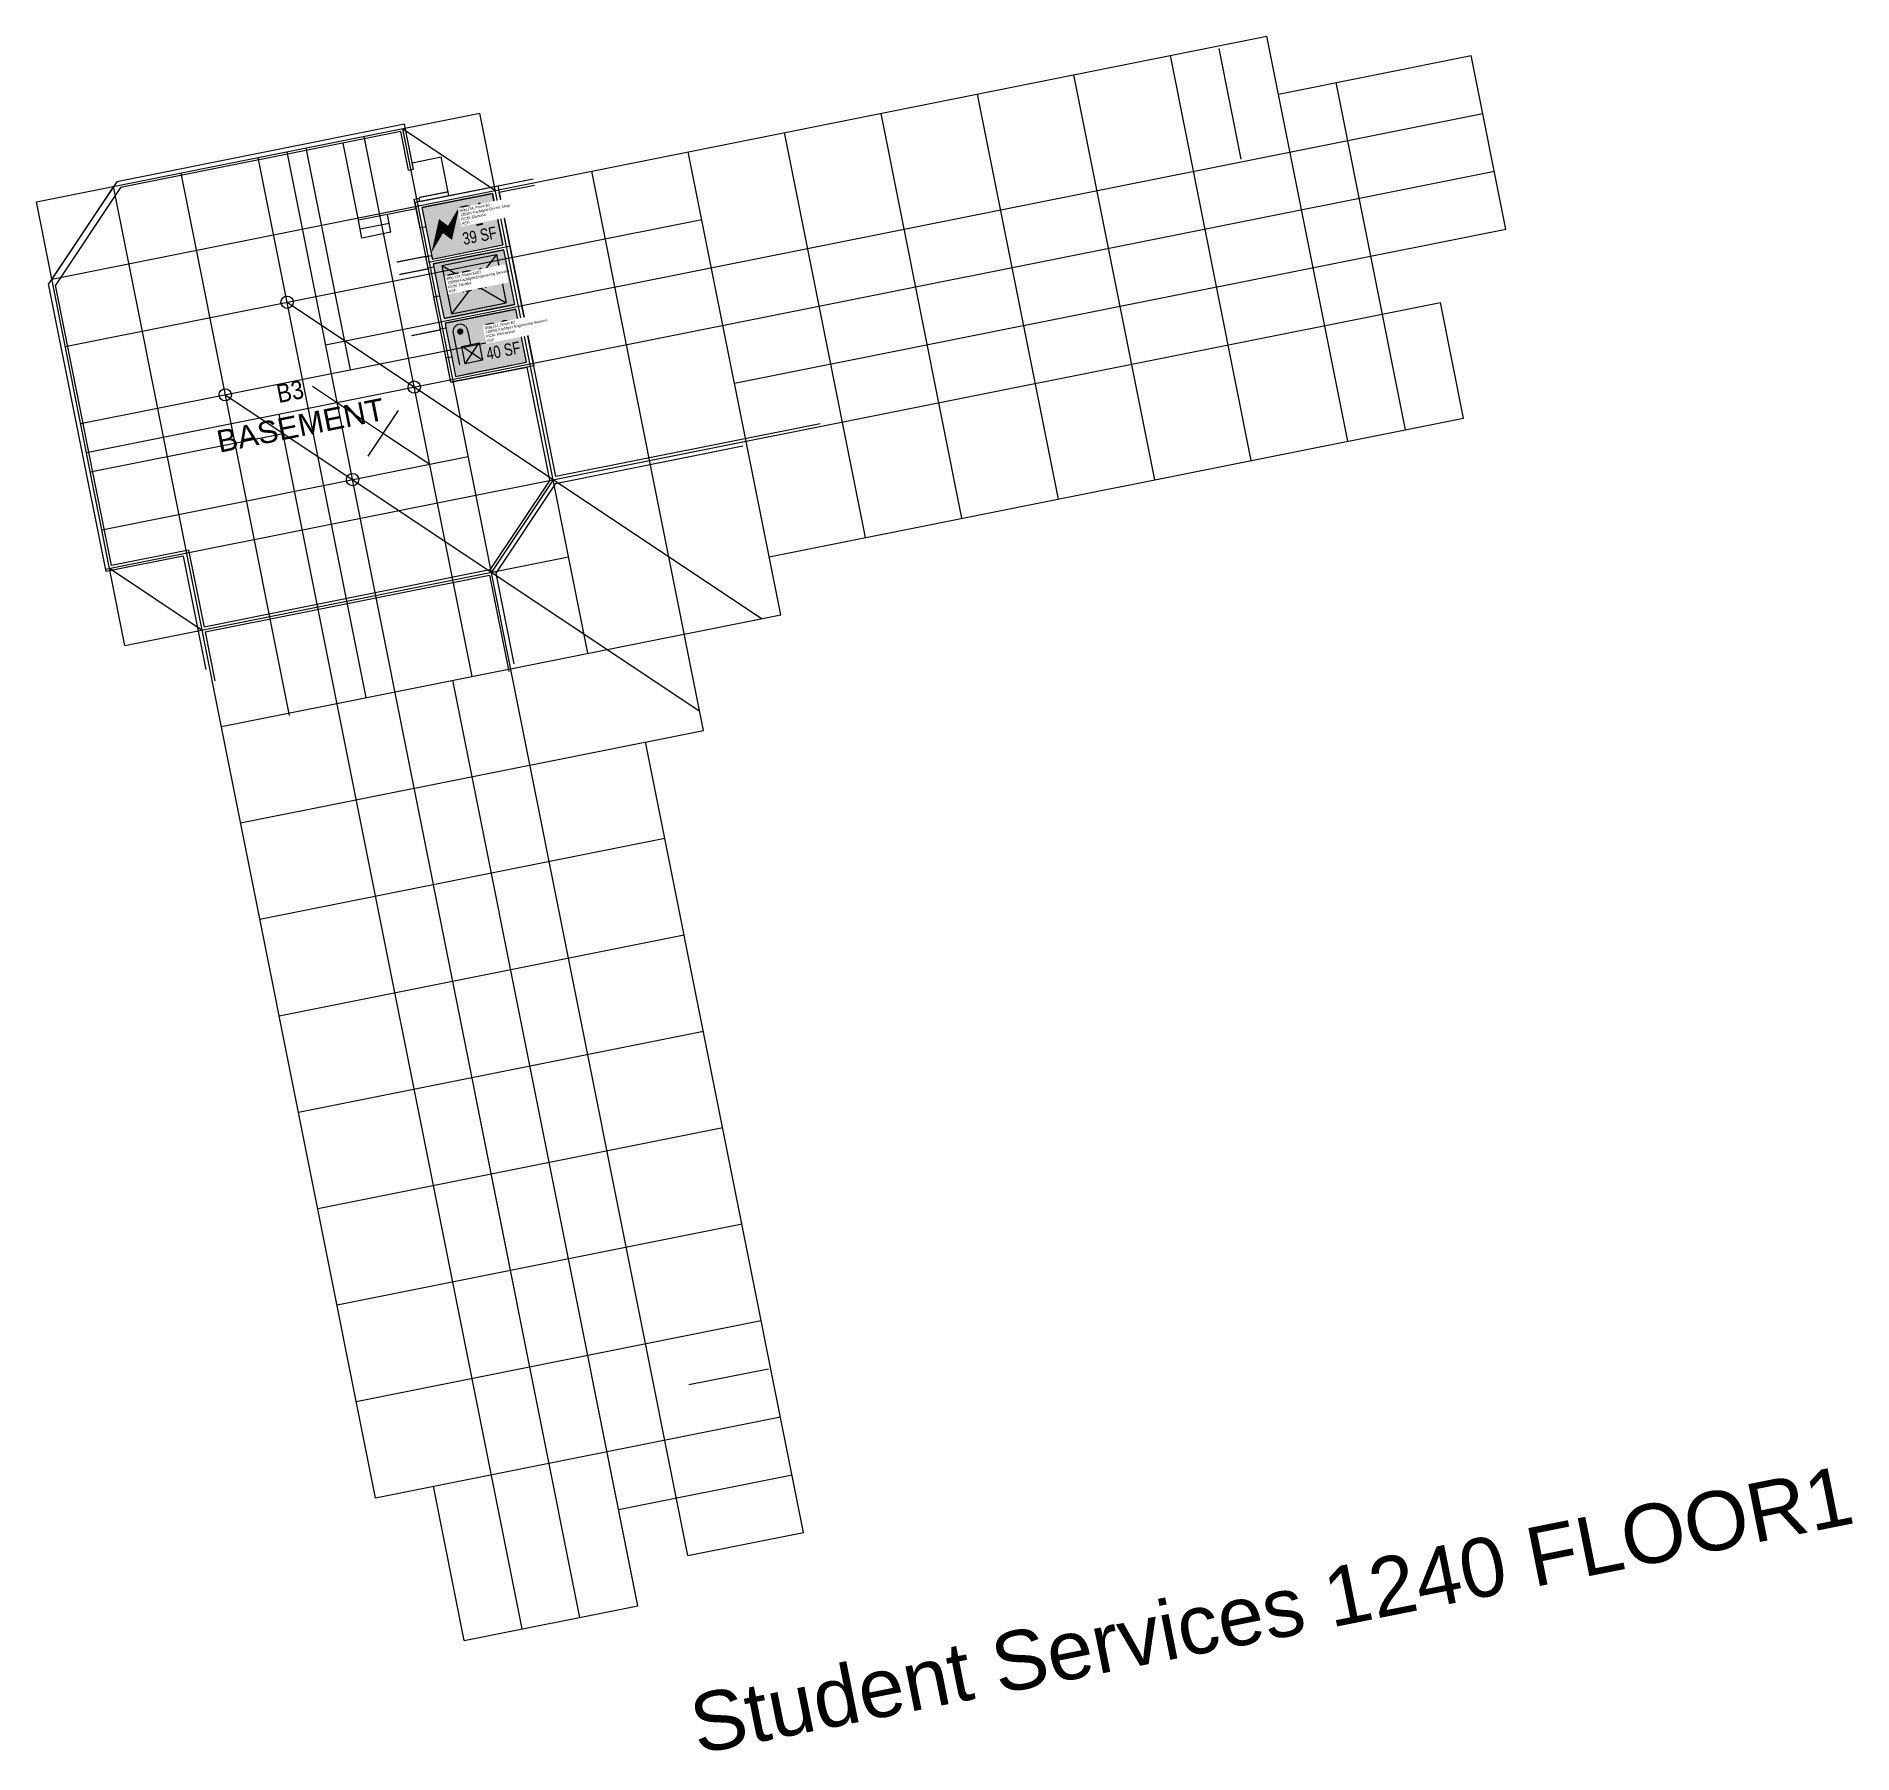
# Model space of a CAD drawing. Header units: inches. Extents: x 69201222 to 69203438, y 27664656 to 27666752.
import ezdxf
from ezdxf.enums import TextEntityAlignment as Align

# ---------------------------------------------------------------- set-up
doc = ezdxf.new("R2010")
doc.units = ezdxf.units.IN
doc.header["$LTSCALE"] = 100
doc.header["$MEASUREMENT"] = 0
doc.layers.get('0').update_dxf_attribs({"linetype": 'CONTINUOUS'})
for name, color, linetype in [('A-DOOR', 2, 'CONTINUOUS'), ('A-FLOR', 3, 'CONTINUOUS'), ('A-GRID', 1, 'CONTINUOUS'), ('A-IDEN-ICON', 4, 'CONTINUOUS'), ('A-IDEN-RNUM', 7, 'CONTINUOUS'), ('A-IDEN-SNUM', 4, 'CONTINUOUS'), ('A-IDEN-TEXT', 4, 'CONTINUOUS'), ('A-IDEN-VNUM', 4, 'CONTINUOUS'), ('A-TTLB', 4, 'CONTINUOUS'), ('A-WALL', 5, 'CONTINUOUS'), ('AREA-ASSIGN', 7, 'CONTINUOUS'), ('AREA-GROSS', 1, 'CONTINUOUS'), ('AREA-TEXT', 3, 'CONTINUOUS'), ('Rooms-Category-Color', 7, 'CONTINUOUS'), ('Rooms-College-Color', 7, 'CONTINUOUS'), ('Rooms-Department-Color', 7, 'CONTINUOUS'), ('Rooms-Division-Color', 7, 'CONTINUOUS'), ('Rooms-Information', 7, 'CONTINUOUS')]:
    doc.layers.add(name, color=color, linetype=linetype)
doc.styles.add('Arial', font='arial.ttf')
doc.styles.add('CP_AREA', font='arial.ttf', dxfattribs={"height": 15})
doc.styles.add('CP_ROOMVNUMBER', font='arial.ttf', dxfattribs={"width": 0.85, "height": 0.075})
doc.styles.add('CP_TITLE', font='arial.ttf', dxfattribs={"width": 0.85, "height": 0.125})
doc.styles.add('ROOMSNUMBER', font='TXT.SHX', dxfattribs={"height": 1})

# ---------------------------------------------------------------- blocks, each defined once
blk = doc.blocks.new('CPELECT')
blk.add_lwpolyline([(0.0623, 0.0629, 0, 0.03, 0), (0.0105, -0.0168, 0.03, 0.03, 0), (-0.0105, 0.0068, 0.03, 0, 0), (-0.0623, -0.0729, 0.03, 0, 0)], format="xyseb")
blk = doc.blocks.new('CPELEV')
at = {"color": 0, "linetype": 'ByBlock'}
for p, q in [((-0.035, 0.03), (-0.035, -0.08)), ((0.015, 0.03), (0.015, -0.02)), ((-0.015, -0.08), (-0.015, -0.02)), ((-0.015, -0.02), (0.045, -0.02)), ((-0.015, -0.08), (0.045, -0.02)), ((0.045, -0.08), (-0.015, -0.02)), ((0.045, -0.02), (0.045, -0.08)), ((0.045, -0.08), (-0.015, -0.08))]:
    blk.add_line(p, q, dxfattribs=at)
at = {"color": 0, "linetype": 'ByBlock', "const_width": 0.0106}
blk.add_lwpolyline([(-0.0153, 0.03, 1), (-0.0047, 0.03, 1)], format="xyb", close=True, dxfattribs=at)
at = {"color": 0, "linetype": 'ByBlock'}
blk.add_arc((-0.01, 0.03), 0.025, 0, 180, dxfattribs=at)

msp = doc.modelspace()

# ---------------------------------------------------------------- hatches: boundary and pattern name
at = {"layer": 'Rooms-Category-Color', "true_color": 0xadadad}
for points in [[(69201705.1, 27666479.8), (69201791.4, 27666497.1), (69201791.2, 27666498), (69201778.8, 27666559.8), (69201692.5, 27666542.6), (69201704.9, 27666480.8)], [(69201706.3, 27666473.9), (69201707, 27666470), (69201714.1, 27666434.7), (69201719.6, 27666407.3), (69201760.8, 27666415.5), (69201796.1, 27666422.5), (69201805.9, 27666424.5), (69201792.5, 27666491.2)], [(69201720.8, 27666401.4), (69201721.9, 27666395.5), (69201729, 27666360.2), (69201733.7, 27666336.6), (69201748.4, 27666339.6), (69201754.3, 27666340.8), (69201820, 27666353.9), (69201807, 27666418.6), (69201797.2, 27666416.7), (69201761.9, 27666409.6)]]:
    msp.add_hatch(color=253, dxfattribs=at).paths.add_polyline_path(points)
at = {"layer": 'Rooms-College-Color', "true_color": 0xadadad}
for points in [[(69201705.1, 27666479.8), (69201791.4, 27666497.1), (69201791.2, 27666498), (69201778.8, 27666559.8), (69201692.5, 27666542.6), (69201704.9, 27666480.8)], [(69201706.3, 27666473.9), (69201707, 27666470), (69201714.1, 27666434.7), (69201719.6, 27666407.3), (69201760.8, 27666415.5), (69201796.1, 27666422.5), (69201805.9, 27666424.5), (69201792.5, 27666491.2)], [(69201720.8, 27666401.4), (69201721.9, 27666395.5), (69201729, 27666360.2), (69201733.7, 27666336.6), (69201748.4, 27666339.6), (69201754.3, 27666340.8), (69201820, 27666353.9), (69201807, 27666418.6), (69201797.2, 27666416.7), (69201761.9, 27666409.6)]]:
    msp.add_hatch(color=253, dxfattribs=at).paths.add_polyline_path(points)
at = {"layer": 'Rooms-Department-Color', "true_color": 0xacacac}
for points in [[(69201705.1, 27666479.8), (69201791.4, 27666497.1), (69201791.2, 27666498), (69201778.8, 27666559.8), (69201692.5, 27666542.6), (69201704.9, 27666480.8)], [(69201706.3, 27666473.9), (69201707, 27666470), (69201714.1, 27666434.7), (69201719.6, 27666407.3), (69201760.8, 27666415.5), (69201796.1, 27666422.5), (69201805.9, 27666424.5), (69201792.5, 27666491.2)], [(69201720.8, 27666401.4), (69201721.9, 27666395.5), (69201729, 27666360.2), (69201733.7, 27666336.6), (69201748.4, 27666339.6), (69201754.3, 27666340.8), (69201820, 27666353.9), (69201807, 27666418.6), (69201797.2, 27666416.7), (69201761.9, 27666409.6)]]:
    msp.add_hatch(color=253, dxfattribs=at).paths.add_polyline_path(points)
at = {"layer": 'Rooms-Division-Color', "true_color": 0xadadad}
for points in [[(69201705.1, 27666479.8), (69201791.4, 27666497.1), (69201791.2, 27666498), (69201778.8, 27666559.8), (69201692.5, 27666542.6), (69201704.9, 27666480.8)], [(69201706.3, 27666473.9), (69201707, 27666470), (69201714.1, 27666434.7), (69201719.6, 27666407.3), (69201760.8, 27666415.5), (69201796.1, 27666422.5), (69201805.9, 27666424.5), (69201792.5, 27666491.2)], [(69201720.8, 27666401.4), (69201721.9, 27666395.5), (69201729, 27666360.2), (69201733.7, 27666336.6), (69201748.4, 27666339.6), (69201754.3, 27666340.8), (69201820, 27666353.9), (69201807, 27666418.6), (69201797.2, 27666416.7), (69201761.9, 27666409.6)]]:
    msp.add_hatch(color=253, dxfattribs=at).paths.add_polyline_path(points)

# ---------------------------------------------------------------- linework, layer by layer
at = {"layer": 'A-DOOR'}
for points in [[(69201689.1, 27666554.9, 1.5, 1.5, 0), (69201724.4, 27666561.9, 0, 0, 0), (69201724.2, 27666562.7, 0, 0, 0.414214), (69201680.7, 27666589.2, 0, 0, 0.414214)], [(69201697.3, 27666483.1, 1.5, 1.5, 0), (69201662, 27666476.1, 0, 0, 0), (69201661.8, 27666476.8, 0, 0, -0.414214), (69201691.8, 27666518, 0, 0, -0.414214)], [(69201700.3, 27666467.9, 1.5, 1.5, 0), (69201665, 27666460.9, 0, 0, 0), (69201665.2, 27666460.1, 0, 0, 0.414214), (69201708.7, 27666433.6, 0, 0, 0.414214)], [(69201715.2, 27666393.4, 1.5, 1.5, 0), (69201679.9, 27666386.3, 0, 0, 0), (69201680.1, 27666385.6, 0, 0, 0.414214), (69201723.6, 27666359.1, 0, 0, 0.414214)]]:
    msp.add_lwpolyline(points, format="xyseb", dxfattribs=at)
at = {"layer": 'A-FLOR'}
for p, q in [((69201615.1, 27666527.1), (69201596.3, 27666621.2)), ((69201680.6, 27666597.3), (69201715.9, 27666604.4)), ((69201725.3, 27666557.3), (69201715.9, 27666604.4)), ((69201685.7, 27666541.2), (69201615.1, 27666527.1)), ((69201619.4, 27666505.5), (69201615.1, 27666527.1)), ((69201652.5, 27666523.4), (69201617.2, 27666516.3)), ((69201654.7, 27666512.6), (69201650.4, 27666534.2)), ((69201654.7, 27666512.6), (69201619.4, 27666505.5)), ((69201716.8, 27666472), (69201783.5, 27666485.3)), ((69201783.5, 27666485.3), (69201728.6, 27666413.1)), ((69201783.5, 27666485.3), (69201795.3, 27666426.5)), ((69201716.8, 27666472), (69201728.6, 27666413.1)), ((69201716.8, 27666472), (69201795.3, 27666426.5)), ((69201728.6, 27666413.1), (69201795.3, 27666426.5))]:
    msp.add_line(p, q, dxfattribs=at)
at = {"layer": 'A-GRID'}
for p, q in [((69201240.9, 27666455.4), (69202723.6, 27666751.7)), ((69202822.3, 27666257.4), (69202723.6, 27666751.7)), ((69202704.6, 27666233.9), (69202605.9, 27666728.2)), ((69202692.3, 27666601.6), (69202665.3, 27666737)), ((69202737.7, 27666681.1), (69202973, 27666728.1)), ((69203015.3, 27666516.3), (69202973, 27666728.1)), ((69202587, 27666210.4), (69202488.2, 27666704.6)), ((69202892.9, 27666271.5), (69202808.3, 27666695.2)), ((69202469.3, 27666186.9), (69202370.5, 27666681.1)), ((69201222.1, 27666549.5), (69201763.4, 27666657.7)), ((69201575, 27666375.3), (69202987.1, 27666657.5)), ((69201895, 27665998.7), (69201763.4, 27666657.7)), ((69202351.6, 27666163.4), (69202252.9, 27666657.6)), ((69201753.8, 27665970.5), (69201622.1, 27666629.5)), ((69201669.2, 27666638.9), (69201782.2, 27666563.5)), ((69202017.2, 27664897.3), (69201669.2, 27666638.9)), ((69202233.9, 27666139.9), (69202135.2, 27666634.1)), ((69201885.4, 27664822), (69201528, 27666610.7)), ((69201885.4, 27664822), (69201528, 27666610.7)), ((69201605.6, 27666344.7), (69201551.5, 27666615.4)), ((69202130.4, 27666045.7), (69202017.5, 27666610.6)), ((69201283.2, 27666243.6), (69203001.2, 27666586.9)), ((69201530.8, 27665922.9), (69201398.6, 27666584.8)), ((69201624.4, 27665944.6), (69201492.7, 27666603.6)), ((69202036.2, 27665904.6), (69201899.8, 27666587.1)), ((69201316.2, 27666568.3), (69201240.9, 27666455.4)), ((69201636, 27664968), (69201316.2, 27666568.3)), ((69201330.2, 27666008.2), (69201222.1, 27666549.5)), ((69201257.3, 27666373), (69202034, 27666528.2)), ((69201700.8, 27666475.9), (69201798.8, 27666495.5)), ((69202073.9, 27666328.2), (69203015.3, 27666516.3)), ((69201306.5, 27666101.4), (69202935.3, 27666426.9)), ((69201528, 27666427.1), (69202106.8, 27666041)), ((69202963.5, 27666285.7), (69202935.3, 27666426.9)), ((69201276.1, 27666278.9), (69201817.4, 27666387)), ((69201559.1, 27666324.7), (69201645.6, 27666267)), ((69201452.6, 27666314.1), (69202031.5, 27665928.1)), ((69201814.8, 27664807.9), (69201518.5, 27666290.6)), ((69201627, 27666239.2), (69201664.2, 27666294.9)), ((69202116.3, 27666116.3), (69202963.5, 27666285.7)), ((69201287.9, 27666220), (69201523.2, 27666267.1)), ((69201645.6, 27666267), (69201702.1, 27666229.4)), ((69201645.6, 27666267), (69201702.1, 27666229.4)), ((69201302, 27666149.4), (69201749.2, 27666238.8)), ((69201852.7, 27666210.5), (69201777.4, 27666097.6)), ((69201311.4, 27666102.4), (69201424.4, 27666027)), ((69201330.2, 27666008.2), (69201871.5, 27666116.4)), ((69201330.2, 27666008.2), (69201871.5, 27666116.4)), ((69201447.9, 27665909.4), (69202130.4, 27666045.7)), ((69201956, 27664836.1), (69201730.3, 27665965.8)), ((69201471.4, 27665791.7), (69202036.2, 27665904.6)), ((69202158.4, 27664925.5), (69201965.6, 27665890.4)), ((69201494.9, 27665674), (69201989.1, 27665772.8)), ((69201518.4, 27665556.3), (69202012.6, 27665655.1)), ((69201541.9, 27665438.7), (69202036.2, 27665537.4)), ((69201565.4, 27665321), (69202059.7, 27665419.8)), ((69201589, 27665203.3), (69202083.2, 27665302.1)), ((69201612.5, 27665085.6), (69202106.7, 27665184.4)), ((69202115.5, 27665125), (69202018.4, 27665105.6)), ((69201636, 27664968), (69202130.2, 27665066.7)), ((69201932.5, 27664953.8), (69202144.3, 27664996.1)), ((69201744.2, 27664793.8), (69201706.6, 27664982.1)), ((69202017.2, 27664897.3), (69202158.4, 27664925.5)), ((69201744.2, 27664793.8), (69201956, 27664836.1))]:
    msp.add_line(p, q, dxfattribs=at)
at = {"layer": 'A-WALL'}
for p, q in [((69201671.2, 27666644.4), (69201320.1, 27666574.2)), ((69201666.9, 27666635.3), (69201324.9, 27666567)), ((69201676.3, 27666588.3), (69201666.9, 27666635.3)), ((69201682.1, 27666589.5), (69201671.2, 27666644.4)), ((69201676.3, 27666588.3), (69201682.1, 27666589.5)), ((69201320.1, 27666574.2), (69201236.9, 27666449.5)), ((69201324.9, 27666567), (69201245.4, 27666447.8)), ((69201690, 27666550.2), (69201828.3, 27666577.9)), ((69201786.7, 27666561.4), (69201829.8, 27666570)), ((69201683.3, 27666553), (69201689.2, 27666554.2)), ((69201690.4, 27666517.7), (69201683.3, 27666553)), ((69201690, 27666550.2), (69201689.2, 27666554.2)), ((69201692.5, 27666542.6), (69201778.8, 27666559.8)), ((69201692.5, 27666542.6), (69201697.2, 27666519)), ((69201778.8, 27666559.8), (69201791.4, 27666497.1)), ((69201856, 27666214.3), (69201786.7, 27666561.4)), ((69201697.2, 27666519), (69201690.4, 27666517.7)), ((69201705.1, 27666479.8), (69201791.4, 27666497.1)), ((69201704.3, 27666483.7), (69201697.4, 27666482.4)), ((69201700.2, 27666468.6), (69201697.4, 27666482.4)), ((69201704.3, 27666483.7), (69201705.1, 27666479.8)), ((69201706.3, 27666473.9), (69201792.5, 27666491.2)), ((69201706.3, 27666473.9), (69201707, 27666470)), ((69201805.9, 27666424.5), (69201792.5, 27666491.2)), ((69201707, 27666470), (69201700.2, 27666468.6)), ((69201307.1, 27666098.4), (69201236.9, 27666449.5)), ((69201313.8, 27666105.9), (69201245.4, 27666447.8)), ((69201714.1, 27666434.7), (69201707.2, 27666433.3)), ((69201715.1, 27666394.1), (69201707.2, 27666433.3)), ((69201714.1, 27666434.7), (69201719.6, 27666407.3)), ((69201805.9, 27666424.5), (69201719.6, 27666407.3)), ((69201720.8, 27666401.4), (69201807, 27666418.6)), ((69201820, 27666353.9), (69201807, 27666418.6)), ((69201721.9, 27666395.5), (69201715.1, 27666394.1)), ((69201720.8, 27666401.4), (69201721.9, 27666395.5)), ((69201729, 27666360.2), (69201722.1, 27666358.8)), ((69201728, 27666329.4), (69201722.1, 27666358.8)), ((69201728, 27666329.4), (69201821.2, 27666348)), ((69201729, 27666360.2), (69201733.7, 27666336.6)), ((69201733.7, 27666336.6), (69201820, 27666353.9)), ((69201848.7, 27666210), (69201821.2, 27666348)), ((69202178.7, 27666278.7), (69201856, 27666214.3)), ((69201855.7, 27666206), (69202084.1, 27666251.7)), ((69201848.7, 27666210), (69201775.6, 27666100.3)), ((69201855.7, 27666206), (69201782.7, 27666096.5)), ((69201407.9, 27666124.7), (69201313.8, 27666105.9)), ((69201407.9, 27666124.7), (69201426.7, 27666030.6)), ((69201401.2, 27666117.3), (69201307.1, 27666098.4)), ((69201401.2, 27666117.3), (69201428.9, 27665979)), ((69201775.6, 27666100.3), (69201426.7, 27666030.6)), ((69201782.7, 27666096.5), (69201804.8, 27665985.8)), ((69201427.9, 27666024.7), (69201775, 27666094)), ((69201775, 27666094), (69201798.5, 27665976.4)), ((69201427.9, 27666024.7), (69201439.8, 27665964.9)), ((69201744.2, 27664793.8), (69201745.2, 27664794)), ((69201744.2, 27664793.8), (69201745.2, 27664794))]:
    msp.add_line(p, q, dxfattribs=at)
for centre in [(69201528, 27666427.1), (69201452.6, 27666314.1), (69201683.3, 27666323.5), (69201608, 27666210.6)]:
    msp.add_circle(centre, 7.5, dxfattribs=at)
at = {"layer": 'AREA-ASSIGN'}
for points in [[(69201705.1, 27666479.8), (69201791.4, 27666497.1), (69201791.2, 27666498), (69201778.8, 27666559.8), (69201692.5, 27666542.6), (69201704.9, 27666480.8)], [(69201706.3, 27666473.9), (69201707, 27666470), (69201714.1, 27666434.7), (69201719.6, 27666407.3), (69201760.8, 27666415.5), (69201796.1, 27666422.5), (69201805.9, 27666424.5), (69201792.5, 27666491.2)], [(69201720.8, 27666401.4), (69201721.9, 27666395.5), (69201729, 27666360.2), (69201733.7, 27666336.6), (69201748.4, 27666339.6), (69201754.3, 27666340.8), (69201820, 27666353.9), (69201807, 27666418.6), (69201797.2, 27666416.7), (69201761.9, 27666409.6)]]:
    msp.add_lwpolyline(points, close=True, dxfattribs=at)
at = {"layer": 'AREA-GROSS'}
msp.add_lwpolyline([(69201829, 27666349.6), (69201728, 27666329.4), (69201684.2, 27666549.1), (69201785.1, 27666569.2)], close=True, dxfattribs=at)

# ---------------------------------------------------------------- block references
at = {"layer": 'A-IDEN-ICON', "xscale": 360, "yscale": 360, "zscale": 360, "rotation": 11.30051671526018}
for name, p in [('CPELECT', (69201721, 27666517.7)), ('CPELEV', (69201745, 27666381.4))]:
    msp.add_blockref(name, p, dxfattribs=at)

# ---------------------------------------------------------------- texts
at = {"layer": 'A-IDEN-RNUM', "style": 'ROOMSNUMBER', "width": 0.85}
for s, p in [('00B1-00', (69201762.9, 27666522)), ('E0B1-00', (69201743, 27666450.9)), ('00B2-00', (69201787.4, 27666389.2))]:
    msp.add_text(s, height=1, rotation=11.3005, dxfattribs=at).set_placement(p, align=Align.MIDDLE)
at = {"layer": 'A-IDEN-SNUM', "style": 'ROOMSNUMBER', "width": 0.85}
for s, p in [('124000B100', (69201762.9, 27666522)), ('1240E0B100', (69201743, 27666450.9)), ('124000B200', (69201787.4, 27666389.2))]:
    msp.add_text(s, height=1, rotation=11.3005, dxfattribs=at).set_placement(p, align=Align.MIDDLE)
at = {"layer": 'A-IDEN-TEXT', "style": 'Arial'}
msp.add_text('BASEMENT', height=27, rotation=11.3005, dxfattribs=at).set_placement((69201445.4, 27666243.3))
at = {"layer": 'A-IDEN-VNUM', "style": 'CP_ROOMVNUMBER', "width": 0.85}
for s, p in [('B1', (69201755.7, 27666535.7)), ('EB1', (69201748.5, 27666454.5)), ('B2', (69201786.3, 27666392.5)), ('B3', (69201531.7, 27666318.2))]:
    msp.add_text(s, height=22.5, rotation=11.3005, dxfattribs=at).set_placement(p, align=Align.MIDDLE)
at = {"layer": 'A-TTLB', "style": 'CP_TITLE'}
msp.add_text('Student Services 1240 FLOOR1', height=72, rotation=11.3005, dxfattribs=at).set_placement((69202029, 27664654.9))
at = {"layer": 'AREA-TEXT', "style": 'CP_AREA', "width": 0.75}
for s, p in [('39 SF', (69201762.9, 27666508.4)), ('42 SF', (69201756.1, 27666449.2)), ('40 SF', (69201791.9, 27666368.1))]:
    msp.add_text(s, height=15, rotation=11.3005, dxfattribs=at).set_placement(p, align=Align.MIDDLE_CENTER)

# ---------------------------------------------------------------- next in the draw order: texts
at = {"layer": 'Rooms-Information', "char_height": 3.214, "width": 72, "attachment_point": 7, "rotation": 11.3005, "style": 'CP_ROOMVNUMBER', "bg_fill": 3, "box_fill_scale": 1.5, "bg_fill_color": 256, "bg_fill_true_color": 13158600, "bg_fill_transparency": 0}
for s, insert in [('Bldg.124, Room B1^M^J128101-FacMgmt-Electric Shop^M^JFICM: Electrical^M^JASF: ', (69201741.9, 27666521.4)), ('Bldg.124, Room E0B1^M^J128006-FacMgmt-Engineering Services^M^JFICM: Elevator^M^JASF: ', (69201726, 27666438.5)), ('Bldg.124, Room B2^M^J128006-FacMgmt-Engineering Services^M^JFICM: Mechanical^M^JASF: ', (69201772.5, 27666378.3))]:
    msp.add_mtext(s, dxfattribs=dict(at, insert=insert))

doc.saveas('drawing.dxf')
